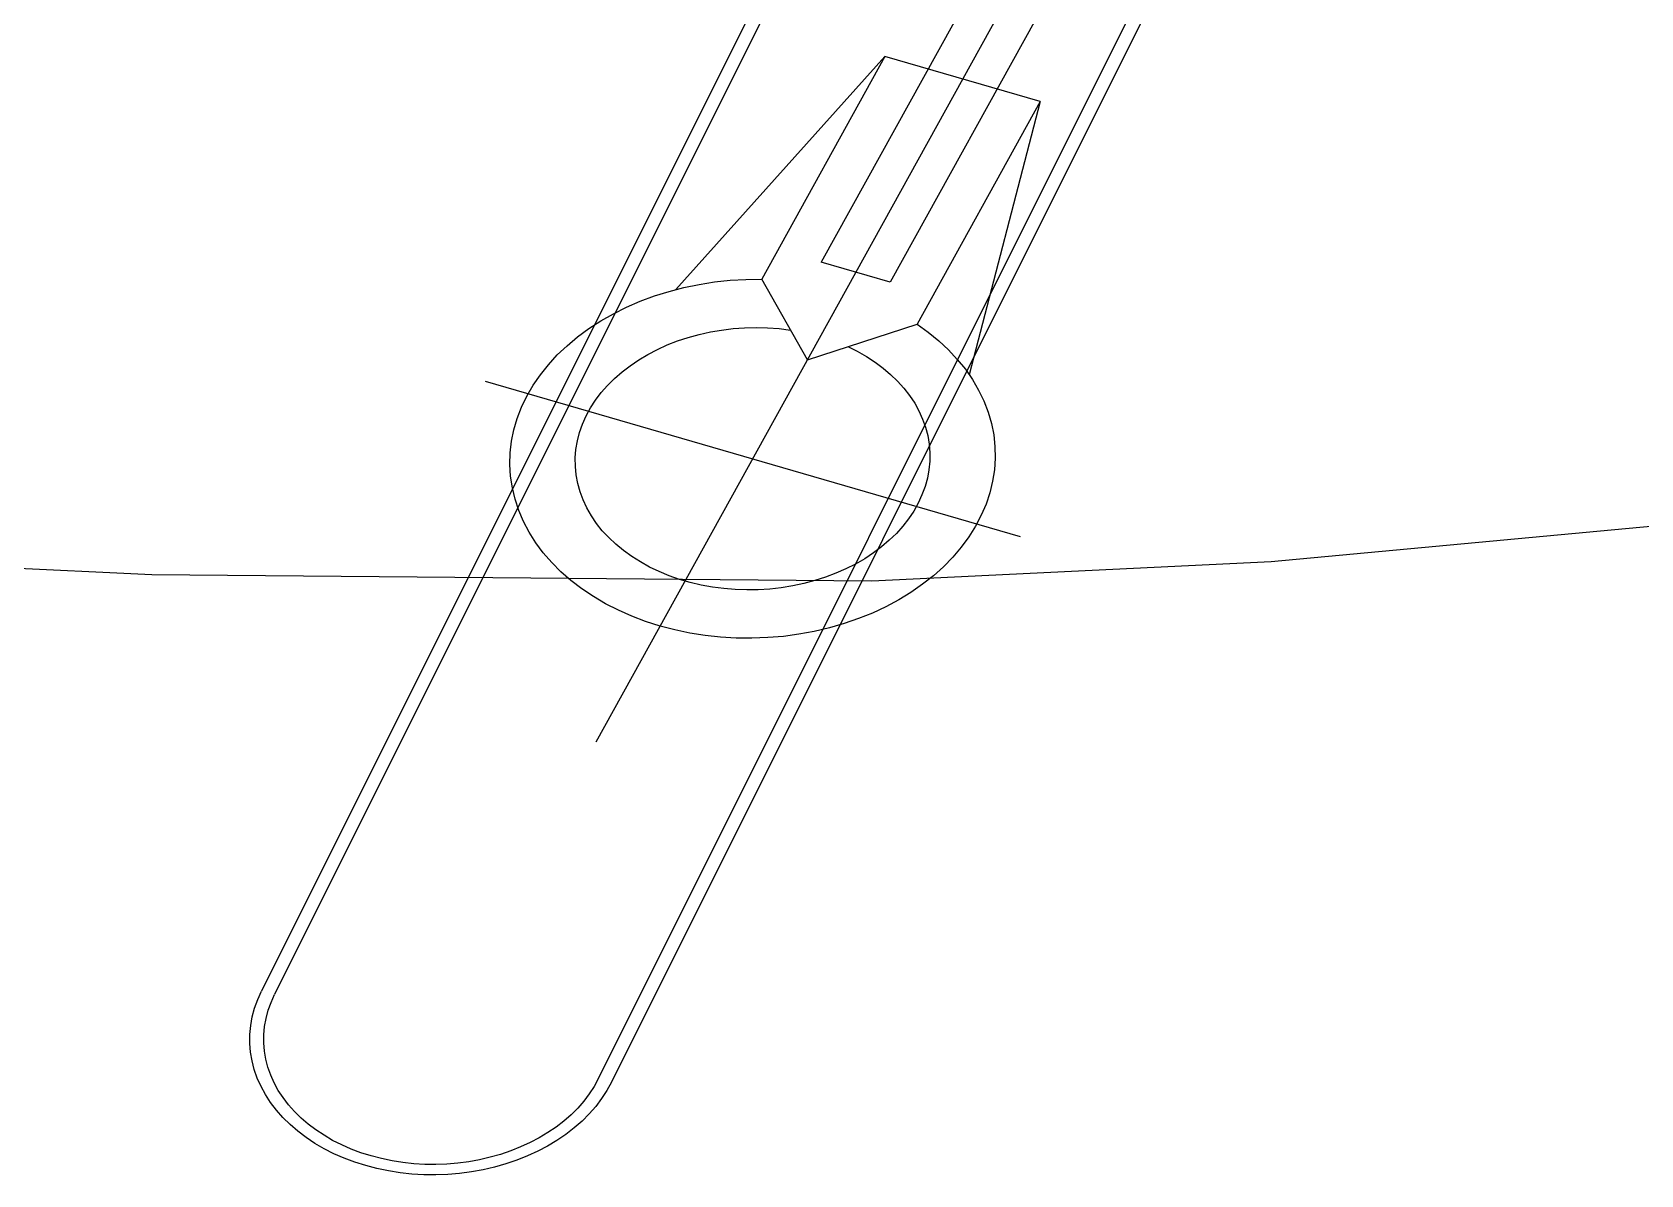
# Model space of a CAD drawing. Extents: x -68 to 264, y 51 to 115.
# Drawn here: x -19.807 to -19.6089, y 72.1204 to 72.2612 of the extents above; entities that cross this region are included whole.
import ezdxf

# ---------------------------------------------------------------- set-up
doc = ezdxf.new("R2010")
doc.units = 0
doc.layers.get('0').update_dxf_attribs({"linetype": 'CONTINUOUS'})

msp = doc.modelspace()

# ---------------------------------------------------------------- linework, layer by layer
for p, q in [((-19.63932, 72.35137), (-19.73758, 72.1737)), ((-19.64377, 72.35225), (-19.70981, 72.23284)), ((-19.63481, 72.35061), (-19.7013, 72.23038)), ((-19.67927, 72.3422), (-19.77876, 72.14302)), ((-19.67766, 72.34178), (-19.77715, 72.14259)), ((-19.63779, 72.3314), (-19.73727, 72.1322)), ((-19.63618, 72.33097), (-19.73566, 72.13178)), ((-19.70197, 72.25817), (-19.72771, 72.22946)), ((-19.70197, 72.25817), (-19.71714, 72.23073)), ((-19.68283, 72.25262), (-19.70197, 72.25817)), ((-19.68283, 72.25262), (-19.69801, 72.22518)), ((-19.68283, 72.25262), (-19.69158, 72.21897)), ((-19.7013, 72.23038), (-19.70981, 72.23284)), ((-19.72672, 72.22971), (-19.72484, 72.2301)), ((-19.72484, 72.2301), (-19.72294, 72.23039)), ((-19.72294, 72.23039), (-19.72101, 72.2306)), ((-19.72101, 72.2306), (-19.71908, 72.23071)), ((-19.71908, 72.23071), (-19.71714, 72.23073)), ((-19.71152, 72.22082), (-19.71714, 72.23073)), ((-19.7321, 72.22802), (-19.73035, 72.22867)), ((-19.73035, 72.22867), (-19.72856, 72.22923)), ((-19.72856, 72.22923), (-19.72672, 72.22971)), ((-19.73696, 72.2256), (-19.73541, 72.22648)), ((-19.73541, 72.22648), (-19.73379, 72.22729)), ((-19.73379, 72.22729), (-19.7321, 72.22802)), ((-19.73982, 72.22362), (-19.73843, 72.22465)), ((-19.73843, 72.22465), (-19.73696, 72.2256)), ((-19.72484, 72.22393), (-19.72347, 72.22424)), ((-19.72347, 72.22424), (-19.72208, 72.22447)), ((-19.72208, 72.22447), (-19.72067, 72.22465)), ((-19.72067, 72.22465), (-19.71925, 72.22475)), ((-19.71925, 72.22475), (-19.71783, 72.22478)), ((-19.71783, 72.22478), (-19.71641, 72.22475)), ((-19.71641, 72.22475), (-19.71499, 72.22464)), ((-19.71499, 72.22464), (-19.71359, 72.22447)), ((-19.71152, 72.22082), (-19.69801, 72.22518)), ((-19.69801, 72.22518), (-19.69663, 72.22419)), ((-19.69663, 72.22419), (-19.69534, 72.22314)), ((-19.74232, 72.2214), (-19.74112, 72.22254)), ((-19.74112, 72.22254), (-19.73982, 72.22362)), ((-19.73117, 72.22147), (-19.72999, 72.22208)), ((-19.72999, 72.22208), (-19.72877, 72.22263)), ((-19.72877, 72.22263), (-19.7275, 72.22313)), ((-19.7275, 72.22313), (-19.72619, 72.22356)), ((-19.72619, 72.22356), (-19.72484, 72.22393)), ((-19.70654, 72.22243), (-19.70537, 72.22185)), ((-19.69534, 72.22314), (-19.69414, 72.22203)), ((-19.74441, 72.21895), (-19.74342, 72.2202)), ((-19.74342, 72.2202), (-19.74232, 72.2214)), ((-19.73335, 72.22008), (-19.73229, 72.2208)), ((-19.73229, 72.2208), (-19.73117, 72.22147)), ((-19.70537, 72.22185), (-19.70425, 72.22122)), ((-19.70425, 72.22122), (-19.70318, 72.22053)), ((-19.70318, 72.22053), (-19.70219, 72.21979)), ((-19.69414, 72.22203), (-19.69305, 72.22086)), ((-19.69305, 72.22086), (-19.69206, 72.21965)), ((-19.75122, 72.21818), (-19.68532, 72.19905)), ((-19.7453, 72.21766), (-19.74441, 72.21895)), ((-19.73614, 72.21765), (-19.73528, 72.21851)), ((-19.73528, 72.21851), (-19.73435, 72.21932)), ((-19.73435, 72.21932), (-19.73335, 72.22008)), ((-19.70219, 72.21979), (-19.70126, 72.21901)), ((-19.70126, 72.21901), (-19.7004, 72.21818)), ((-19.7004, 72.21818), (-19.69962, 72.21731)), ((-19.69206, 72.21965), (-19.69119, 72.21838)), ((-19.69119, 72.21838), (-19.69042, 72.21707)), ((-19.74672, 72.21498), (-19.74607, 72.21634)), ((-19.74607, 72.21634), (-19.7453, 72.21766)), ((-19.73762, 72.21583), (-19.73692, 72.21676)), ((-19.73692, 72.21676), (-19.73614, 72.21765)), ((-19.69962, 72.21731), (-19.69892, 72.2164)), ((-19.69892, 72.2164), (-19.6983, 72.21546)), ((-19.69042, 72.21707), (-19.68978, 72.21573)), ((-19.74726, 72.21359), (-19.74672, 72.21498)), ((-19.73877, 72.21389), (-19.73824, 72.21487)), ((-19.73824, 72.21487), (-19.73762, 72.21583)), ((-19.6983, 72.21546), (-19.69777, 72.2145)), ((-19.69777, 72.2145), (-19.69732, 72.2135)), ((-19.68978, 72.21573), (-19.68925, 72.21436)), ((-19.68925, 72.21436), (-19.68885, 72.21296)), ((-19.74796, 72.21076), (-19.74767, 72.21218)), ((-19.74767, 72.21218), (-19.74726, 72.21359)), ((-19.73958, 72.21186), (-19.73922, 72.21288)), ((-19.73922, 72.21288), (-19.73877, 72.21389)), ((-19.69732, 72.2135), (-19.69696, 72.21249)), ((-19.69696, 72.21249), (-19.69669, 72.21146)), ((-19.68885, 72.21296), (-19.68857, 72.21155)), ((-19.74812, 72.20933), (-19.74796, 72.21076)), ((-19.74003, 72.20977), (-19.73985, 72.21082)), ((-19.73985, 72.21082), (-19.73958, 72.21186)), ((-19.69669, 72.21146), (-19.69652, 72.21042)), ((-19.69652, 72.21042), (-19.69643, 72.20936)), ((-19.68857, 72.21155), (-19.68841, 72.21012)), ((-19.74816, 72.2079), (-19.74812, 72.20933)), ((-19.74011, 72.20872), (-19.74003, 72.20977)), ((-19.7401, 72.20767), (-19.74011, 72.20872)), ((-19.69644, 72.20831), (-19.69654, 72.20726)), ((-19.69643, 72.20936), (-19.69644, 72.20831)), ((-19.68838, 72.20869), (-19.68848, 72.20725)), ((-19.68841, 72.21012), (-19.68838, 72.20869)), ((-19.74808, 72.20647), (-19.74816, 72.2079)), ((-19.74786, 72.20504), (-19.74808, 72.20647)), ((-19.74, 72.20662), (-19.7401, 72.20767)), ((-19.73981, 72.20558), (-19.74, 72.20662)), ((-19.69654, 72.20726), (-19.69674, 72.20621)), ((-19.68848, 72.20725), (-19.6887, 72.20583)), ((-19.74753, 72.20364), (-19.74786, 72.20504)), ((-19.73952, 72.20455), (-19.73981, 72.20558)), ((-19.73915, 72.20354), (-19.73952, 72.20455)), ((-19.69702, 72.20518), (-19.6974, 72.20415)), ((-19.69674, 72.20621), (-19.69702, 72.20518)), ((-19.68904, 72.20441), (-19.68951, 72.20301)), ((-19.6887, 72.20583), (-19.68904, 72.20441)), ((-19.74707, 72.20225), (-19.74753, 72.20364)), ((-19.73868, 72.20255), (-19.73915, 72.20354)), ((-19.73813, 72.20158), (-19.73868, 72.20255)), ((-19.69786, 72.20315), (-19.69841, 72.20217)), ((-19.6974, 72.20415), (-19.69786, 72.20315)), ((-19.68951, 72.20301), (-19.6901, 72.20164)), ((-19.74649, 72.20089), (-19.74707, 72.20225)), ((-19.74579, 72.19956), (-19.74649, 72.20089)), ((-19.7375, 72.20065), (-19.73813, 72.20158)), ((-19.73678, 72.19975), (-19.7375, 72.20065)), ((-19.69977, 72.2003), (-19.70056, 72.19941)), ((-19.69905, 72.20122), (-19.69977, 72.2003)), ((-19.69841, 72.20217), (-19.69905, 72.20122)), ((-19.69081, 72.20029), (-19.69163, 72.19898)), ((-19.6901, 72.20164), (-19.69081, 72.20029)), ((-19.60543, 72.20045), (-19.65439, 72.1959)), ((-19.79226, 72.1943), (-19.88067, 72.19859)), ((-19.74497, 72.19827), (-19.74579, 72.19956)), ((-19.73598, 72.19889), (-19.73678, 72.19975)), ((-19.73511, 72.19807), (-19.73598, 72.19889)), ((-19.70143, 72.19857), (-19.70238, 72.19776)), ((-19.70056, 72.19941), (-19.70143, 72.19857)), ((-19.69163, 72.19898), (-19.69256, 72.19771)), ((-19.74405, 72.19703), (-19.74497, 72.19827)), ((-19.74301, 72.19583), (-19.74405, 72.19703)), ((-19.73417, 72.19729), (-19.73511, 72.19807)), ((-19.73316, 72.19657), (-19.73417, 72.19729)), ((-19.73209, 72.19589), (-19.73316, 72.19657)), ((-19.70339, 72.19701), (-19.70446, 72.1963)), ((-19.70238, 72.19776), (-19.70339, 72.19701)), ((-19.6936, 72.19649), (-19.69475, 72.19531)), ((-19.69256, 72.19771), (-19.6936, 72.19649)), ((-19.74187, 72.19469), (-19.74301, 72.19583)), ((-19.74064, 72.1936), (-19.74187, 72.19469)), ((-19.73095, 72.19527), (-19.73209, 72.19589)), ((-19.72977, 72.1947), (-19.73095, 72.19527)), ((-19.72853, 72.19419), (-19.72977, 72.1947)), ((-19.70801, 72.1945), (-19.70929, 72.19401)), ((-19.70678, 72.19504), (-19.70801, 72.1945)), ((-19.70559, 72.19564), (-19.70678, 72.19504)), ((-19.70446, 72.1963), (-19.70559, 72.19564)), ((-19.65439, 72.1959), (-19.70356, 72.19354)), ((-19.69475, 72.19531), (-19.696, 72.19419)), ((-19.70356, 72.19354), (-19.79226, 72.1943)), ((-19.7393, 72.19258), (-19.74064, 72.1936)), ((-19.73788, 72.19163), (-19.7393, 72.19258)), ((-19.72726, 72.19375), (-19.72853, 72.19419)), ((-19.72594, 72.19337), (-19.72726, 72.19375)), ((-19.72459, 72.19305), (-19.72594, 72.19337)), ((-19.72322, 72.1928), (-19.72459, 72.19305)), ((-19.72182, 72.19261), (-19.72322, 72.1928)), ((-19.72041, 72.1925), (-19.72182, 72.19261)), ((-19.71899, 72.19245), (-19.72041, 72.1925)), ((-19.71756, 72.19247), (-19.71899, 72.19245)), ((-19.71614, 72.19256), (-19.71756, 72.19247)), ((-19.71473, 72.19272), (-19.71614, 72.19256)), ((-19.71333, 72.19294), (-19.71473, 72.19272)), ((-19.71196, 72.19324), (-19.71333, 72.19294)), ((-19.71061, 72.19359), (-19.71196, 72.19324)), ((-19.70929, 72.19401), (-19.71061, 72.19359)), ((-19.69733, 72.19314), (-19.69876, 72.19215)), ((-19.696, 72.19419), (-19.69733, 72.19314)), ((-19.73638, 72.19075), (-19.73788, 72.19163)), ((-19.7348, 72.18994), (-19.73638, 72.19075)), ((-19.70027, 72.19122), (-19.70185, 72.19037)), ((-19.69876, 72.19215), (-19.70027, 72.19122)), ((-19.73315, 72.18921), (-19.7348, 72.18994)), ((-19.73144, 72.18856), (-19.73315, 72.18921)), ((-19.72967, 72.188), (-19.73144, 72.18856)), ((-19.70522, 72.18891), (-19.70699, 72.1883)), ((-19.70351, 72.1896), (-19.70522, 72.18891)), ((-19.70185, 72.19037), (-19.70351, 72.1896)), ((-19.72786, 72.18752), (-19.72967, 72.188)), ((-19.726, 72.18713), (-19.72786, 72.18752)), ((-19.72412, 72.18684), (-19.726, 72.18713)), ((-19.7222, 72.18663), (-19.72412, 72.18684)), ((-19.72028, 72.18652), (-19.7222, 72.18663)), ((-19.71834, 72.1865), (-19.72028, 72.18652)), ((-19.7164, 72.18657), (-19.71834, 72.1865)), ((-19.71447, 72.18673), (-19.7164, 72.18657)), ((-19.71256, 72.18699), (-19.71447, 72.18673)), ((-19.71067, 72.18734), (-19.71256, 72.18699)), ((-19.70881, 72.18777), (-19.71067, 72.18734)), ((-19.70699, 72.1883), (-19.70881, 72.18777)), ((-19.77923, 72.14197), (-19.77876, 72.14302)), ((-19.7799, 72.13984), (-19.77961, 72.14091)), ((-19.77961, 72.14091), (-19.77923, 72.14197)), ((-19.77793, 72.14065), (-19.77758, 72.14163)), ((-19.77758, 72.14163), (-19.77715, 72.14259)), ((-19.78009, 72.13876), (-19.7799, 72.13984)), ((-19.77838, 72.13865), (-19.7782, 72.13966)), ((-19.7782, 72.13966), (-19.77793, 72.14065)), ((-19.7802, 72.13658), (-19.78019, 72.13767)), ((-19.78019, 72.13767), (-19.78009, 72.13876)), ((-19.77847, 72.13765), (-19.77838, 72.13865)), ((-19.77847, 72.13664), (-19.77847, 72.13765)), ((-19.78011, 72.13549), (-19.7802, 72.13658)), ((-19.77993, 72.13441), (-19.78011, 72.13549)), ((-19.77839, 72.13563), (-19.77847, 72.13664)), ((-19.77822, 72.13463), (-19.77839, 72.13563)), ((-19.77965, 72.13334), (-19.77993, 72.13441)), ((-19.77928, 72.13229), (-19.77965, 72.13334)), ((-19.77797, 72.13365), (-19.77822, 72.13463)), ((-19.77763, 72.13267), (-19.77797, 72.13365)), ((-19.77882, 72.13126), (-19.77928, 72.13229)), ((-19.77827, 72.13026), (-19.77882, 72.13126)), ((-19.7772, 72.13172), (-19.77763, 72.13267)), ((-19.77669, 72.13079), (-19.7772, 72.13172)), ((-19.73779, 72.13126), (-19.73839, 72.13035)), ((-19.73727, 72.1322), (-19.73779, 72.13126)), ((-19.73566, 72.13178), (-19.73621, 72.13076)), ((-19.77764, 72.12928), (-19.77827, 72.13026)), ((-19.77692, 72.12834), (-19.77764, 72.12928)), ((-19.77611, 72.12989), (-19.77669, 72.13079)), ((-19.77544, 72.12902), (-19.77611, 72.12989)), ((-19.7747, 72.12818), (-19.77544, 72.12902)), ((-19.73906, 72.12946), (-19.73981, 72.1286)), ((-19.73839, 72.13035), (-19.73906, 72.12946)), ((-19.73686, 72.12977), (-19.73759, 72.12881)), ((-19.73621, 72.13076), (-19.73686, 72.12977)), ((-19.77612, 72.12743), (-19.77692, 72.12834)), ((-19.77524, 72.12657), (-19.77612, 72.12743)), ((-19.77389, 72.12738), (-19.7747, 72.12818)), ((-19.77301, 72.12663), (-19.77389, 72.12738)), ((-19.74151, 72.12701), (-19.74247, 72.12627)), ((-19.74063, 72.12779), (-19.74151, 72.12701)), ((-19.73981, 72.1286), (-19.74063, 72.12779)), ((-19.73928, 72.12701), (-19.74024, 72.12616)), ((-19.7384, 72.12789), (-19.73928, 72.12701)), ((-19.73759, 72.12881), (-19.7384, 72.12789)), ((-19.77429, 72.12575), (-19.77524, 72.12657)), ((-19.77327, 72.12498), (-19.77429, 72.12575)), ((-19.77207, 72.12591), (-19.77301, 72.12663)), ((-19.77106, 72.12525), (-19.77207, 72.12591)), ((-19.77, 72.12463), (-19.77106, 72.12525)), ((-19.74348, 72.12558), (-19.74455, 72.12494)), ((-19.74247, 72.12627), (-19.74348, 72.12558)), ((-19.74127, 72.12537), (-19.74237, 72.12462)), ((-19.74024, 72.12616), (-19.74127, 72.12537)), ((-19.77218, 72.12426), (-19.77327, 72.12498)), ((-19.77103, 72.12359), (-19.77218, 72.12426)), ((-19.76983, 72.12298), (-19.77103, 72.12359)), ((-19.76888, 72.12407), (-19.77, 72.12463)), ((-19.76772, 72.12356), (-19.76888, 72.12407)), ((-19.76651, 72.1231), (-19.76772, 72.12356)), ((-19.76527, 72.12271), (-19.76651, 72.1231)), ((-19.74805, 72.12333), (-19.7493, 72.1229)), ((-19.74684, 72.12381), (-19.74805, 72.12333)), ((-19.74567, 72.12435), (-19.74684, 72.12381)), ((-19.74474, 72.12329), (-19.746, 72.12271)), ((-19.74455, 72.12494), (-19.74567, 72.12435)), ((-19.74352, 72.12393), (-19.74474, 72.12329)), ((-19.74237, 72.12462), (-19.74352, 72.12393)), ((-19.76857, 72.12243), (-19.76983, 72.12298)), ((-19.76727, 72.12194), (-19.76857, 72.12243)), ((-19.76592, 72.12152), (-19.76727, 72.12194)), ((-19.76454, 72.12116), (-19.76592, 72.12152)), ((-19.76399, 72.12238), (-19.76527, 72.12271)), ((-19.76313, 72.12087), (-19.76454, 72.12116)), ((-19.76268, 72.12211), (-19.76399, 72.12238)), ((-19.76135, 72.1219), (-19.76268, 72.12211)), ((-19.76001, 72.12175), (-19.76135, 72.1219)), ((-19.75865, 72.12167), (-19.76001, 72.12175)), ((-19.75729, 72.12166), (-19.75865, 72.12167)), ((-19.75593, 72.12171), (-19.75729, 72.12166)), ((-19.75457, 72.12182), (-19.75593, 72.12171)), ((-19.75322, 72.122), (-19.75457, 72.12182)), ((-19.75189, 72.12224), (-19.75322, 72.122)), ((-19.75058, 72.12254), (-19.75189, 72.12224)), ((-19.75004, 72.12134), (-19.75146, 72.12101)), ((-19.7493, 72.1229), (-19.75058, 72.12254)), ((-19.74866, 72.12173), (-19.75004, 72.12134)), ((-19.74731, 72.12219), (-19.74866, 72.12173)), ((-19.746, 72.12271), (-19.74731, 72.12219)), ((-19.76169, 72.12064), (-19.76313, 72.12087)), ((-19.76024, 72.12048), (-19.76169, 72.12064)), ((-19.75877, 72.1204), (-19.76024, 72.12048)), ((-19.7573, 72.12038), (-19.75877, 72.1204)), ((-19.75582, 72.12043), (-19.7573, 72.12038)), ((-19.75435, 72.12056), (-19.75582, 72.12043)), ((-19.7529, 72.12075), (-19.75435, 72.12056)), ((-19.75146, 72.12101), (-19.7529, 72.12075))]:
    msp.add_line(p, q)

doc.saveas('drawing.dxf')
